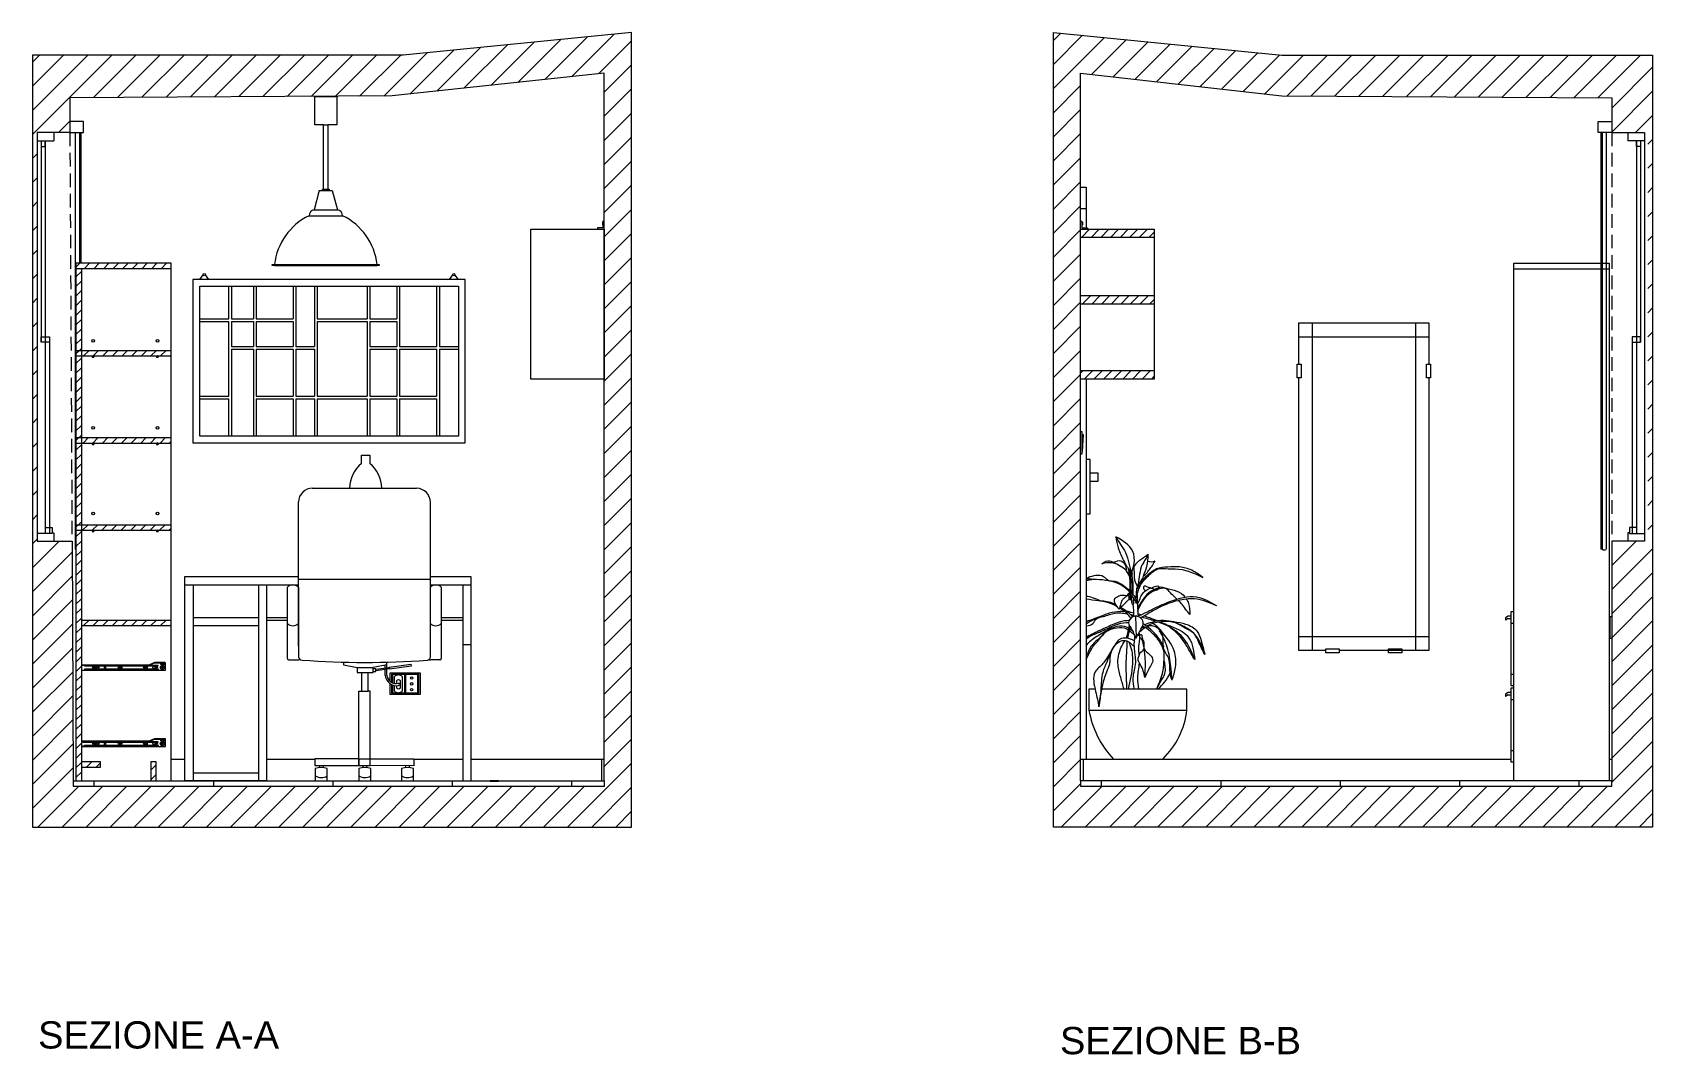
# Model space of a CAD drawing. Header units: inches. Extents: x -780 to 428, y -578 to 334.
# Drawn here: x -205 to 390, y -41 to 334 of the extents above; entities that cross this region are included whole.
import ezdxf

# ---------------------------------------------------------------- set-up
doc = ezdxf.new("R2010")
doc.units = ezdxf.units.IN
doc.header["$MEASUREMENT"] = 0
doc.linetypes.add('HIDDEN', pattern=[0.375, 0.25, -0.125])
for name, color, linetype, lineweight in [('accessori', 5, 'Continuous', 9), ('accessori1', 30, 'Continuous', 5), ('finestre', 4, 'Continuous', 13), ('illuminazione', 2, 'Continuous', 13), ('linee prospetti', 1, 'Continuous', 18), ('mobili', 36, 'Continuous', 15), ('piante', 96, 'Continuous', 9), ('trame', 7, 'Continuous', 5)]:
    doc.layers.add(name, color=color, linetype=linetype, lineweight=lineweight)
doc.styles.get("Standard").update_dxf_attribs({"font": 'Arial.ttf'})
pattern_1 = [(45, (-4014.2685, -5928.5696), (-1.76776695, 1.76776695), [])]

msp = doc.modelspace()

# ---------------------------------------------------------------- hatches: boundary and pattern name
at = {"layer": 'trame'}
h = msp.add_hatch(dxfattribs=at)
h.set_pattern_fill('ANSI31', color=256, scale=50)
h.set_pattern_definition([(45, (-1058.654, -300.7754), (-4.419417, 4.419417), [])])
h.paths.add_polyline_path([(-204.62, 57.64), (-204.62, 42.64), (15.38, 42.64), (15.38, 57.64), (15.38, 319.41), (15.38, 334.41), (-68.5, 326.07), (-189.62, 326.07), (-204.62, 326.07)])
h.paths.add_polyline_path([(5.38, 57.64), (5.38, 59.64), (-189.62, 59.64), (-189.62, 57.64)], flags=16)
h.paths.add_polyline_path([(-189.62, 59.64), (5.35, 59.64), (5.35, 319.41), (-72.51, 311.07), (-190.94, 310.44)], flags=16)
h.paths.add_polyline_path([(-190.87, 297.64), (-202.88, 297.64), (-202.88, 147.64), (-190.08, 147.64)], flags=16)
h = msp.add_hatch(dxfattribs=at)
h.set_pattern_fill('ANSI31', color=256, scale=50)
h.set_pattern_definition([(45, (-721.3845, 438.6365), (-4.419417, 4.419417), [])])
h.paths.add_polyline_path([(170.2, 334.41), (170.2, 319.41), (170.2, 57.64), (170.2, 42.64), (390.2, 42.64), (390.2, 57.64), (390.2, 326.07), (375.2, 326.07), (254.07, 326.07)])
h.paths.add_polyline_path([(254.07, 311.07), (375.2, 310.44), (375.2, 297.64), (388.46, 297.64), (388.46, 147.64), (375.2, 147.64), (375.2, 59.64), (375.2, 57.64), (180.2, 57.64), (180.2, 59.64), (180.2, 319.41)], flags=16)
h = msp.add_hatch(dxfattribs=at)
h.set_pattern_fill('ANSI31', color=256, scale=20.000006)
h.set_pattern_definition([(45, (-396.5413, 53.3005), (-1.767768, 1.767768), [])])
h.paths.add_polyline_path([(207.2, 262.14), (180.2, 262.14), (180.2, 259.14), (207.2, 259.14)])
h.paths.add_polyline_path([(207.2, 237.64), (180.2, 237.64), (180.2, 234.64), (207.2, 234.64)])
h.paths.add_polyline_path([(207.2, 210.14), (180.2, 210.14), (180.2, 207.14), (207.2, 207.14)])
h = msp.add_hatch(dxfattribs=at)
h.set_pattern_fill('ANSI31', color=256, scale=20)
h.set_pattern_definition(pattern_1)
h.paths.add_polyline_path([(-188.62, 249.64), (-188.62, 247.64), (-153.62, 247.64), (-153.62, 249.64)])
h.paths.add_polyline_path([(-186.62, 247.64), (-188.62, 247.64), (-188.62, 59.64), (-186.62, 59.64)], flags=17)
h = msp.add_hatch(dxfattribs=at)
h.set_pattern_fill('ANSI31', color=256, scale=20)
h.set_pattern_definition(pattern_1)
h.paths.add_polyline_path([(-153.62, 217.64), (-188.62, 217.64), (-188.62, 215.64), (-153.62, 215.64)])
h = msp.add_hatch(dxfattribs=at)
h.set_pattern_fill('ANSI31', color=256, scale=20)
h.set_pattern_definition(pattern_1)
h.paths.add_polyline_path([(-153.62, 185.64), (-186.62, 185.64), (-186.62, 183.64), (-153.62, 183.64)])
h = msp.add_hatch(dxfattribs=at)
h.set_pattern_fill('ANSI31', color=256, scale=20)
h.set_pattern_definition(pattern_1)
h.paths.add_polyline_path([(-153.62, 153.64), (-186.62, 153.64), (-186.62, 151.64), (-153.62, 151.64)])
h = msp.add_hatch(dxfattribs=at)
h.set_pattern_fill('ANSI31', color=256, scale=20)
h.set_pattern_definition(pattern_1)
h.paths.add_polyline_path([(-153.62, 118.64), (-186.62, 118.64), (-186.62, 116.64), (-153.62, 116.64)])
h = msp.add_hatch(dxfattribs=at)
h.set_pattern_fill('ANSI31', color=256, scale=20)
h.set_pattern_definition(pattern_1)
h.paths.add_polyline_path([(-179.62, 66.64), (-186.62, 66.64), (-186.62, 64.64), (-179.62, 64.64)])
h.paths.add_polyline_path([(-159.19, 66.64), (-161.19, 66.64), (-161.19, 59.64), (-159.19, 59.64)])

# ---------------------------------------------------------------- linework, layer by layer
msp.add_line((-36.52, 59.64), (-33.52, 59.64))
at = {"layer": 'accessori'}
for p, q in [((-132.52, 229.23), (-132.52, 241.19)), ((-131.52, 241.19), (-131.52, 229.23)), ((-123.45, 241.19), (-123.45, 229.23)), ((-122.45, 241.19), (-122.45, 229.23)), ((-108.92, 241.19), (-108.92, 229.23)), ((-107.92, 241.19), (-107.92, 219.08)), ((-101.04, 241.19), (-101.04, 219.08)), ((-100.04, 241.19), (-100.04, 229.23)), ((-81.73, 241.19), (-81.73, 229.23)), ((-80.73, 241.19), (-80.73, 229.23)), ((-70.87, 241.19), (-70.87, 229.23)), ((-69.87, 241.19), (-69.87, 219.08)), ((-56.21, 241.19), (-56.21, 219.08)), ((-55.21, 241.19), (-55.21, 219.08)), ((-143.2, 229.23), (-132.52, 229.23)), ((-143.2, 228.23), (-132.52, 228.23)), ((-132.52, 200.87), (-132.52, 228.23)), ((-131.52, 229.23), (-123.45, 229.23)), ((-131.52, 228.23), (-131.52, 219.08)), ((-131.52, 228.23), (-123.45, 228.23)), ((-123.45, 228.23), (-123.45, 219.08)), ((-122.45, 229.23), (-108.92, 229.23)), ((-122.45, 228.23), (-122.45, 219.08)), ((-122.45, 228.23), (-108.92, 228.23)), ((-108.92, 228.23), (-108.92, 219.08)), ((-100.04, 229.23), (-81.73, 229.23)), ((-100.04, 228.23), (-100.04, 200.87)), ((-100.04, 228.23), (-81.73, 228.23)), ((-81.73, 228.23), (-81.73, 200.87)), ((-80.73, 229.23), (-70.87, 229.23)), ((-80.73, 228.23), (-80.73, 219.08)), ((-80.73, 228.23), (-70.87, 228.23)), ((-70.87, 228.23), (-70.87, 219.08)), ((265.19, 227.64), (265.19, 107.64)), ((303.19, 227.64), (303.19, 107.64)), ((260.19, 222.64), (308.19, 222.64)), ((-131.52, 219.08), (-123.45, 219.08)), ((-131.52, 218.08), (-131.52, 186.19)), ((-131.52, 218.08), (-123.45, 218.08)), ((-123.45, 218.08), (-123.45, 186.19)), ((-122.45, 219.08), (-108.92, 219.08)), ((-122.45, 218.08), (-122.45, 200.87)), ((-122.45, 218.08), (-108.92, 218.08)), ((-108.92, 218.08), (-108.92, 200.87)), ((-107.92, 219.08), (-101.04, 219.08)), ((-107.92, 218.08), (-107.92, 200.87)), ((-107.92, 218.08), (-101.04, 218.08)), ((-101.04, 218.08), (-101.04, 200.87)), ((-80.73, 219.08), (-70.87, 219.08)), ((-80.73, 218.08), (-80.73, 200.87)), ((-80.73, 218.08), (-70.87, 218.08)), ((-70.87, 218.08), (-70.87, 200.87)), ((-69.87, 219.08), (-56.21, 219.08)), ((-69.87, 218.08), (-69.87, 200.87)), ((-69.87, 218.08), (-56.21, 218.08)), ((-56.21, 218.08), (-56.21, 200.87)), ((-55.21, 219.08), (-48.2, 219.08)), ((-55.21, 218.08), (-55.21, 186.19)), ((-55.21, 218.08), (-48.2, 218.08)), ((-143.2, 200.87), (-132.52, 200.87)), ((-143.2, 199.87), (-132.52, 199.87)), ((-132.52, 186.19), (-132.52, 199.87)), ((-122.45, 200.87), (-108.92, 200.87)), ((-122.45, 199.87), (-122.45, 186.19)), ((-122.45, 199.87), (-108.92, 199.87)), ((-108.92, 199.87), (-108.92, 186.19)), ((-107.92, 200.87), (-101.04, 200.87)), ((-107.92, 199.87), (-107.92, 186.19)), ((-107.92, 199.87), (-101.04, 199.87)), ((-101.04, 199.87), (-101.04, 186.19)), ((-100.04, 200.87), (-81.73, 200.87)), ((-100.04, 199.87), (-100.04, 186.19)), ((-100.04, 199.87), (-81.73, 199.87)), ((-81.73, 199.87), (-81.73, 186.19)), ((-80.73, 200.87), (-70.87, 200.87)), ((-80.73, 199.87), (-80.73, 186.19)), ((-80.73, 199.87), (-70.87, 199.87)), ((-70.87, 199.87), (-70.87, 186.19)), ((-69.87, 200.87), (-56.21, 200.87)), ((-69.87, 199.87), (-69.87, 186.19)), ((-69.87, 199.87), (-56.21, 199.87)), ((-56.21, 199.87), (-56.21, 186.19)), ((260.19, 112.64), (308.19, 112.64)), ((185.52, 93.33), (183.26, 93.33)), ((183.26, 93.33), (183.26, 85.64)), ((219.26, 93.33), (188.02, 93.33)), ((219.26, 85.64), (219.26, 93.33)), ((183.26, 85.64), (219.26, 85.64)), ((4.35, 67.64), (4.35, 59.64)), ((180.2, 67.64), (338.2, 67.64)), ((181.2, 67.64), (181.2, 59.64)), ((192.28, 67.64), (210.34, 67.64)), ((374.2, 67.64), (375.2, 67.64))]:
    msp.add_line(p, q, dxfattribs=at)
for points in [[(-145.7, 243.69), (-145.7, 183.69), (-45.7, 183.69), (-45.7, 243.69), (-75.2, 243.69)], [(-75.2, 243.69), (-145.7, 243.69)], [(-143.2, 241.19), (-119.47, 241.19)], [(-119.47, 241.19), (-48.2, 241.19), (-48.2, 186.19), (-143.2, 186.19), (-143.2, 241.19)], [(-153.62, 67.64), (-148.65, 67.64)], [(-118.65, 67.64), (-100.89, 67.64)], [(-64.63, 67.64), (-46.65, 67.64)], [(-43.65, 67.64), (5.35, 67.64)]]:
    msp.add_lwpolyline(points, dxfattribs=at)
for centre, major_axis, start_param, end_param in [((217.41, 91.48), (24.5, 24.5), 2.525696, 3.115268), ((189.87, 89.01), (20.92, 20.92), 4.690951, 5.383738)]:
    msp.add_ellipse(centre, major_axis=major_axis, ratio=1, start_param=start_param, end_param=end_param, dxfattribs=at)
at = {"layer": 'accessori1'}
for p, q in [((4.65, 263.74), (4.85, 263.74)), ((180.9, 263.74), (180.7, 263.74)), ((-182.63, 215.34), (-182.63, 215.14)), ((-182.03, 215.34), (-182.03, 215.14)), ((-159.03, 215.34), (-159.03, 215.14)), ((-158.43, 215.34), (-158.43, 215.14)), ((-182.63, 183.34), (-182.63, 183.14)), ((-182.03, 183.34), (-182.03, 183.14)), ((-159.03, 183.34), (-159.03, 183.14)), ((-158.43, 183.34), (-158.43, 183.14)), ((-182.63, 151.34), (-182.63, 151.14)), ((-182.63, 151.14), (-182.03, 151.14)), ((-182.03, 151.34), (-182.03, 151.14)), ((-159.03, 151.34), (-159.03, 151.14)), ((-159.03, 151.14), (-158.43, 151.14)), ((-164.14, 102.06), (-164.14, 102.16)), ((-159.69, 102.98), (-155.77, 102.98)), ((-90.4, 102.24), (-85.4, 101.24)), ((-85.4, 101.24), (-79.54, 101.24)), ((-74.54, 102.24), (-79.54, 101.24)), ((-75.12, 101.09), (-75.12, 102.13)), ((-74.45, 101.19), (-74.45, 103.21)), ((-75.12, 98.44), (-75.12, 100.49)), ((-74.45, 98.44), (-74.45, 100.58)), ((-164.14, 74.06), (-164.14, 74.16)), ((-159.69, 74.98), (-155.77, 74.98))]:
    msp.add_line(p, q, dxfattribs=at)
for points in [[(5.35, 262.14), (5.35, 265.14), (4.85, 265.14), (4.85, 262.64), (2.85, 262.64), (2.85, 262.14)], [(4.85, 264.74), (4.65, 264.74), (4.65, 263.74), (4.65, 263.74)], [(180.2, 262.14), (180.2, 265.14), (180.7, 265.14), (180.7, 262.64), (182.7, 262.64), (182.7, 262.14)], [(180.7, 264.74), (180.9, 264.74), (180.9, 263.74), (180.9, 263.74)], [(-143.2, 243.69), (-141.92, 245.44)], [(-139.85, 243.69), (-141.13, 245.44)], [(-51.55, 243.69), (-50.27, 245.44)], [(-48.2, 243.69), (-49.48, 245.44)], [(-182.63, 215.14), (-182.03, 215.14)], [(-159.03, 215.14), (-158.43, 215.14)], [(260.19, 212.64), (261.19, 212.64), (261.19, 207.64), (259.69, 207.64), (259.69, 212.64), (260.19, 212.64)], [(307.69, 212.64), (308.69, 212.64), (308.69, 207.64), (307.19, 207.64), (307.19, 212.64), (307.69, 212.64)], [(180.2, 179.64), (180.77, 179.64), (180.77, 187.71), (180.2, 187.71)], [(180.77, 186.76), (181.15, 186.76), (180.77, 180.59), (180.77, 180.59)], [(-182.63, 183.14), (-182.03, 183.14)], [(-159.03, 183.14), (-158.43, 183.14)], [(182.2, 157.64), (183.7, 157.64), (183.7, 177.64), (182.2, 177.64)], [(183.7, 169.64), (186.7, 169.64), (186.7, 172.64), (183.7, 172.64)], [(374.63, 119.01), (374.25, 119.01), (374.25, 112.84), (374.63, 112.84)], [(375.2, 111.89), (374.63, 111.89), (374.63, 119.96), (375.2, 119.96)], [(270.19, 107.14), (270.19, 108.14), (275.19, 108.14), (275.19, 106.64), (270.19, 106.64), (270.19, 107.14)], [(293.19, 107.14), (293.19, 108.14), (298.19, 108.14), (298.19, 106.64), (293.19, 106.64), (293.19, 107.14)], [(-155.95, 103.06), (-159.75, 103.06), (-161.88, 102.16), (-186.62, 102.16), (-186.62, 100.26)], [(-186.62, 102.06), (-161.88, 102.06), (-159.69, 102.98)], [(-158.41, 101.96), (-185.48, 101.96), (-185.48, 101.86), (-158.41, 101.86), (-158.41, 101.96)], [(-181.65, 101.47), (-181.65, 101.47), (-181.05, 101.47)], [(-178.2, 100.95), (-178.2, 100.95), (-178.2, 101.55)], [(-177.8, 101.55), (-177.8, 101.55), (-177.8, 100.95)], [(-162.9, 100.95), (-162.9, 100.95), (-162.9, 101.55)], [(-162.5, 101.55), (-162.5, 101.55), (-162.5, 100.95)], [(-156.59, 102.28), (-156.59, 102.28), (-156.59, 102.88)], [(-156.19, 102.88), (-156.19, 102.88), (-156.19, 102.28)], [(-155.75, 100.42), (-155.75, 102.91)], [(-90.4, 103.22), (-90.4, 102.24)], [(-85.4, 101.24), (-85.4, 99.45), (-79.54, 99.45), (-79.54, 101.24)], [(-78.54, 100.61), (-73.59, 101.31), (-73.5, 100.72), (-78.54, 100.01)], [(-74.54, 102.24), (-74.54, 103.23)], [(-73.59, 101.31), (-73.6, 101.41), (-65.68, 102.53), (-65.57, 101.74), (-73.49, 100.62), (-73.5, 100.72)], [(-186.62, 100.26), (-155.9, 100.26)], [(-158.36, 100.6), (-185.48, 100.6), (-185.48, 100.5), (-158.36, 100.5), (-158.36, 100.6)], [(-159.05, 100.5), (-185.48, 100.5), (-185.48, 100.4), (-158.36, 100.4), (-158.36, 100.5)], [(-181.05, 101.07), (-181.05, 101.07), (-181.65, 101.07)], [(-79.54, 99.81), (-78.54, 99.81), (-78.54, 100.81), (-79.54, 100.81)], [(-73.3, 98.79), (-73.3, 99.29), (-62.3, 99.29), (-62.3, 91.29), (-73.3, 91.29), (-73.3, 95.31)], [(-73.3, 96.15), (-73.3, 99.29)], [(-72.8, 91.79), (-62.8, 91.79), (-62.8, 98.79), (-72.8, 98.79), (-72.8, 95.8)], [(-72.3, 98.79), (-68.05, 98.79), (-68.05, 91.79), (-72.3, 91.79), (-72.3, 94.8)], [(-72.3, 95.57), (-72.3, 98.79)], [(-71.76, 97.84), (-71.76, 95.42)], [(-71.01, 96.4), (-71.01, 95.37)], [(-69.51, 93.81), (-69.51, 96.4)], [(-68.76, 92.66), (-68.76, 97.84)], [(-67.3, 98.79), (-63.3, 98.79), (-63.3, 91.79), (-67.55, 91.79), (-67.55, 98.79)], [(-72.8, 95.01), (-72.8, 91.79)], [(-71.76, 94.65), (-71.76, 92.66)], [(-71.01, 94.55), (-71.01, 93.81)], [(-155.95, 75.06), (-159.75, 75.06), (-161.88, 74.16), (-186.62, 74.16), (-186.62, 72.26)], [(-186.62, 74.06), (-161.88, 74.06), (-159.69, 74.98)], [(-186.62, 72.26), (-155.9, 72.26)], [(-186.09, 74.06), (-186.09, 73.86), (-185.64, 73.86), (-185.64, 74.06)], [(-186.09, 72.26), (-186.09, 72.46), (-185.64, 72.46), (-185.64, 72.26)], [(-158.41, 73.96), (-185.48, 73.96), (-185.48, 73.86), (-158.41, 73.86), (-158.41, 73.96)], [(-158.36, 72.6), (-185.48, 72.6), (-185.48, 72.5), (-158.36, 72.5), (-158.36, 72.6)], [(-159.05, 72.5), (-185.48, 72.5), (-185.48, 72.4), (-158.36, 72.4), (-158.36, 72.5)], [(-181.65, 73.47), (-181.65, 73.47), (-181.05, 73.47)], [(-181.05, 73.07), (-181.05, 73.07), (-181.65, 73.07)], [(-178.2, 72.95), (-178.2, 72.95), (-178.2, 73.55)], [(-177.8, 73.55), (-177.8, 73.55), (-177.8, 72.95)], [(-162.9, 72.95), (-162.9, 72.95), (-162.9, 73.55)], [(-162.5, 73.55), (-162.5, 73.55), (-162.5, 72.95)], [(-156.59, 74.28), (-156.59, 74.28), (-156.59, 74.88)], [(-156.19, 74.88), (-156.19, 74.88), (-156.19, 74.28)], [(-155.75, 72.42), (-155.75, 74.91)]]:
    msp.add_lwpolyline(points, dxfattribs=at)
for centre, radius in [((-141.53, 245.44), 0.396), ((-49.88, 245.44), 0.396), ((-182.33, 221.21), 0.5), ((-158.73, 221.21), 0.5), ((-182.33, 189.22), 0.5), ((-158.73, 189.22), 0.5), ((-182.33, 157.79), 0.5), ((-158.73, 157.79), 0.5), ((-182.2, 101.27), 0.3), ((-180.43, 101.27), 0.3), ((-172.85, 101.27), 0.3), ((-172.04, 101.27), 0.3), ((-163.53, 101.27), 0.3), ((-159.95, 101.27), 0.442), ((-159.05, 101.27), 0.3), ((-156.91, 101.26), 0.749), ((-156.91, 101.26), 0.685), ((-157.21, 102.6), 0.3), ((-156.91, 101.26), 0.295), ((-65.42, 97.39), 0.453), ((-65.42, 95.25), 0.453), ((-65.42, 93.11), 0.453), ((-182.2, 73.27), 0.3), ((-180.43, 73.27), 0.3), ((-172.85, 73.27), 0.3), ((-172.04, 73.27), 0.3), ((-163.53, 73.27), 0.3), ((-159.95, 73.27), 0.442), ((-159.05, 73.27), 0.3), ((-156.91, 73.26), 0.749), ((-156.91, 73.26), 0.685), ((-157.21, 74.6), 0.3), ((-156.91, 73.26), 0.295)]:
    msp.add_circle(centre, radius, dxfattribs=at)
for centre, radius, start, end in [((-182.33, 215.34), 0.3, 0, 180), ((-158.73, 215.34), 0.3, 0, 180), ((-182.33, 183.34), 0.3, 0, 180), ((-158.73, 183.34), 0.3, 0, 180), ((-182.33, 151.34), 0.3, 0, 180), ((-158.73, 151.34), 0.3, 0, 180), ((-181.47, 101.27), 0.272, 132.55454, 227.44546), ((-181.24, 101.27), 0.272, 312.55454, 47.44546), ((-178, 101.36), 0.272, 42.55454, 137.44546), ((-162.7, 101.36), 0.272, 42.55454, 137.44546), ((-156.39, 102.7), 0.272, 42.55454, 137.44546), ((-156.39, 102.46), 0.272, 222.55454, 317.44546), ((-155.92, 102.88), 0.181, 8.25939, 96.51341), ((-178, 101.13), 0.272, 222.55454, 317.44546), ((-162.7, 101.13), 0.272, 222.55454, 317.44546), ((-155.92, 100.44), 0.181, 263.48659, 351.74061), ((-70.87, 98.82), 4.27, 185.10467, 278.22436), ((-71.19, 98.64), 3.27, 183.43055, 286.46865), ((-70.26, 96.54), 1.99, 40.97928, 139.02072), ((-70.26, 95.75), 0.993, 40.97928, 139.02072), ((-70.26, 95.05), 0.453, 270, 90), ((-70.26, 93.96), 1.99, 220.97928, 319.02072), ((-70.26, 94.46), 0.993, 220.97928, 319.02072), ((-181.47, 73.27), 0.272, 132.55454, 227.44546), ((-181.24, 73.27), 0.272, 312.55454, 47.44546), ((-178, 73.36), 0.272, 42.55454, 137.44546), ((-178, 73.13), 0.272, 222.55454, 317.44546), ((-162.7, 73.36), 0.272, 42.55454, 137.44546), ((-162.7, 73.13), 0.272, 222.55454, 317.44546), ((-156.39, 74.7), 0.272, 42.55454, 137.44546), ((-156.39, 74.46), 0.272, 222.55454, 317.44546), ((-155.92, 74.88), 0.181, 8.25939, 96.51341), ((-155.92, 72.44), 0.181, 263.48659, 351.74061)]:
    msp.add_arc(centre, radius, start, end, dxfattribs=at)
at = {"layer": 'finestre'}
for p, q in [((-196.76, 297.64), (-196.76, 294.58)), ((-188.87, 297.64), (-188.87, 144.64)), ((-187.37, 297.64), (-187.37, 249.64)), ((-186.87, 297.64), (-186.87, 249.64)), ((371.2, 297.64), (371.2, 144.64)), ((371.7, 297.64), (371.7, 144.64)), ((373.2, 297.64), (373.2, 144.64)), ((381.1, 297.64), (381.1, 294.58)), ((-201.44, 294.58), (-201.44, 220.7)), ((-199.92, 294.58), (-199.92, 150.5)), ((384.25, 294.58), (384.25, 150.5)), ((385.77, 294.58), (385.77, 220.7)), ((-198.4, 222.7), (-198.4, 150.5)), ((382.73, 222.7), (382.73, 150.5)), ((-196.76, 150.7), (-196.76, 147.64)), ((381.1, 150.7), (381.1, 147.64)), ((-188.87, 144.64), (-188.62, 144.64))]:
    msp.add_line(p, q, dxfattribs=at)
at = {"layer": 'finestre', "ltscale": 0.001}
for p, q in [((-202.88, 294.58), (-196.76, 294.58)), ((387.21, 294.58), (381.1, 294.58)), ((-197.4, 150.7), (-196.76, 150.7)), ((381.73, 150.7), (381.1, 150.7))]:
    msp.add_line(p, q, dxfattribs=at)
at = {"layer": 'finestre'}
for points in [[(-190.87, 297.64), (-185.87, 297.64), (-185.87, 301.64), (-190.89, 301.64)], [(375.2, 297.64), (370.2, 297.64), (370.2, 301.64), (375.22, 301.64)], [(-201.44, 292.58), (-199.92, 292.58), (-199.92, 294.58)], [(385.77, 292.58), (384.25, 292.58), (384.25, 294.58)], [(-198.4, 220.7), (-201.44, 220.7), (-201.44, 222.7), (-198.4, 222.7), (-198.4, 220.7)], [(382.73, 220.7), (385.77, 220.7), (385.77, 222.7), (382.73, 222.7), (382.73, 220.7)], [(-197.4, 150.7), (-197.4, 150.5), (-202.88, 150.5)], [(-199.92, 152.7), (-198.4, 152.7), (-197.4, 152.7), (-197.4, 150.7)], [(384.25, 152.7), (382.73, 152.7), (381.73, 152.7), (381.73, 150.7)], [(381.73, 150.7), (381.73, 150.5), (387.21, 150.5)]]:
    msp.add_lwpolyline(points, dxfattribs=at)
for centre, radius, start, end in [((371.45, 144.43), 0.325, 39.63732, 140.36268), ((372.45, 145.87), 1.45, 238.75446, 301.24554)]:
    msp.add_arc(centre, radius, start, end, dxfattribs=at)
at = {"layer": 'illuminazione'}
for p, q in [((-99.31, 276.42), (-94.51, 276.42)), ((-101.17, 269.26), (-92.64, 269.26)), ((-103.04, 267.08), (-90.77, 267.08)), ((-115.76, 248.79), (-78.06, 248.79))]:
    msp.add_line(p, q, dxfattribs=at)
for points in [[(-97.71, 300.42), (-100.91, 300.42), (-100.91, 310.92), (-92.91, 310.92), (-92.91, 300.42), (-96.11, 300.42)], [(-97.71, 276.82), (-97.71, 300.42), (-96.11, 300.42)], [(-96.11, 300.42), (-96.11, 276.82)], [(-99.31, 276.42), (-101.17, 269.26)], [(-98.11, 276.42), (-98.11, 276.82), (-96.11, 276.82), (-95.71, 276.82), (-95.71, 276.42)], [(-94.51, 276.42), (-92.64, 269.26)], [(-115.76, 248.79), (-116.56, 248.79), (-116.56, 249.19), (-78.06, 249.19), (-77.26, 249.19), (-77.26, 248.79), (-78.06, 248.79)], [(-83.76, 176.16), (-83.76, 179.16), (-80.76, 179.16), (-80.76, 176.16)]]:
    msp.add_lwpolyline(points, dxfattribs=at)
for centre, radius, start, end in [((-100.74, 267), 2.31, 100.86588, 178.04536), ((-93.08, 267), 2.31, 1.95464, 79.13412), ((-93.33, 246.76), 22.52, 115.54893, 173.7997), ((-100.48, 246.76), 22.52, 6.2003, 64.45107), ((-75.94, 166.67), 12.29, 129.50668, 178.15217), ((-88.58, 166.67), 12.29, 1.84783, 50.49332)]:
    msp.add_arc(centre, radius, start, end, dxfattribs=at)
at = {"layer": 'linee prospetti', "linetype": 'HIDDEN', "ltscale": 20}
for p, q in [((-190.87, 297.64), (-190.08, 147.64)), ((375.2, 297.64), (375.2, 147.64))]:
    msp.add_line(p, q, dxfattribs=at)
at = {"layer": 'linee prospetti'}
for points in [[(15.38, 57.64), (15.38, 57.64), (15.38, 319.41), (15.38, 334.41), (-68.5, 326.07), (-189.62, 326.07), (-204.62, 326.07), (-204.62, 57.64), (-204.62, 42.64), (15.38, 42.64), (15.38, 57.64)], [(170.2, 57.64), (170.2, 57.64), (170.2, 319.41), (170.2, 334.41), (254.07, 326.07), (375.2, 326.07), (390.2, 326.07), (390.2, 57.64), (390.2, 42.64), (170.2, 42.64), (170.2, 57.64)], [(-190.08, 147.64), (-189.62, 59.64), (5.35, 59.64), (5.35, 319.41), (-72.51, 311.07), (-190.94, 310.44)], [(375.2, 147.64), (375.2, 59.64), (180.2, 59.64), (180.2, 319.41), (254.07, 311.07), (375.2, 310.44)], [(-190.94, 310.44), (-190.87, 297.64)], [(375.2, 310.44), (375.2, 297.64)], [(-190.87, 297.64), (-202.88, 297.64), (-202.88, 147.64), (-190.08, 147.64)], [(375.2, 297.64), (387.21, 297.64), (387.21, 147.64), (375.2, 147.64)], [(-189.62, 59.64), (-189.62, 57.64), (5.38, 57.64), (5.38, 59.64)], [(180.2, 59.64), (180.2, 57.64), (375.2, 57.64), (375.2, 59.64)]]:
    msp.add_lwpolyline(points, dxfattribs=at)
at = {"layer": 'mobili'}
for p, q in [((182.2, 269.64), (182.2, 262.64)), ((207.2, 259.14), (180.2, 259.14)), ((-153.62, 247.64), (-188.62, 247.64)), ((-186.62, 247.64), (-186.62, 59.64)), ((339.2, 247.64), (374.2, 247.64)), ((207.2, 237.64), (180.2, 237.64)), ((207.2, 234.64), (180.2, 234.64)), ((-188.62, 217.64), (-153.62, 217.64)), ((-188.62, 215.64), (-153.62, 215.64)), ((207.2, 210.14), (180.2, 210.14)), ((182.2, 207.14), (182.2, 67.64)), ((-188.62, 185.64), (-153.62, 185.64)), ((-188.62, 183.64), (-153.62, 183.64)), ((-88.22, 167.07), (-76.29, 167.07)), ((-188.62, 153.64), (-153.62, 153.64)), ((-188.62, 151.64), (-153.62, 151.64)), ((-158.43, 151.34), (-158.43, 151.14)), ((-148.65, 59.64), (-148.65, 134.64)), ((-148.65, 134.64), (-106.98, 134.64)), ((-145.65, 131.64), (-145.65, 59.64)), ((-121.65, 131.64), (-121.65, 59.64)), ((-118.65, 131.64), (-118.65, 59.64)), ((-106.98, 133.73), (-58.52, 133.73)), ((-58.52, 134.64), (-43.65, 134.64)), ((-46.65, 131.64), (-46.65, 59.64)), ((-43.65, 134.64), (-43.65, 59.64)), ((-145.65, 119.64), (-121.65, 119.64)), ((-118.65, 119.64), (-110.97, 119.64)), ((-58.52, 119.64), (-58.52, 119.64)), ((-54.52, 119.64), (-46.65, 119.64)), ((337.2, 120.11), (336.2, 119.46)), ((337.2, 119.25), (336.2, 118.61)), ((-186.62, 118.64), (-153.62, 118.64)), ((-186.62, 116.64), (-153.62, 116.64)), ((-145.65, 116.64), (-121.65, 116.64)), ((-118.65, 118.64), (-110.97, 118.64)), ((-58.52, 118.64), (-58.52, 118.64)), ((-54.52, 118.64), (-46.65, 118.64)), ((339.2, 117.44), (338.2, 117.44)), ((-46.65, 109.64), (-43.65, 109.64)), ((260.19, 107.64), (270.19, 107.64)), ((275.19, 107.64), (308.19, 107.64)), ((-110.42, 104.03), (-106.98, 104.03)), ((-55.07, 104.03), (-58.52, 104.03)), ((339.2, 98.64), (338.2, 98.64)), ((-83.86, 92.57), (-81.3, 92.57)), ((337.2, 92.11), (336.2, 91.46)), ((337.2, 91.25), (336.2, 90.61)), ((339.2, 89.44), (338.2, 89.44)), ((-84.76, 67.77), (-100.89, 67.77)), ((-100.89, 67.77), (-100.89, 65.28)), ((-84.76, 65.28), (-84.76, 67.77)), ((-84.76, 67.77), (-84.76, 65.26)), ((-80.76, 67.77), (-64.63, 67.77)), ((-80.59, 65.26), (-80.59, 67.77)), ((-64.63, 67.77), (-64.63, 65.18)), ((339.2, 70.64), (338.2, 70.64)), ((-118.52, 59.64), (-148.52, 59.64)), ((-145.65, 62.64), (-121.65, 62.64)), ((-100.89, 65.28), (-84.76, 65.28)), ((-99.27, 65.29), (-99.27, 64.46)), ((-97.87, 65.28), (-97.87, 64.45)), ((-84.76, 65.26), (-80.59, 65.26)), ((-83.31, 65.29), (-83.31, 64.46)), ((-81.91, 65.28), (-81.91, 64.45)), ((-64.63, 65.18), (-80.59, 65.26)), ((-67.65, 65.29), (-67.65, 64.46)), ((-66.25, 65.28), (-66.25, 64.45))]:
    msp.add_line(p, q, dxfattribs=at)
for points in [[(180.2, 277.63), (182.2, 277.63), (182.2, 269.64), (180.2, 269.64)], [(5.35, 262.14), (5.35, 207.14), (-21.65, 207.14), (-21.65, 262.14), (5.35, 262.14)], [(180.2, 262.14), (207.2, 262.14), (207.2, 207.14), (180.2, 207.14)], [(-153.62, 249.64), (-188.62, 249.64), (-188.62, 59.64), (-153.62, 59.64), (-153.62, 249.64)], [(339.2, 249.64), (374.2, 249.64), (374.2, 59.64), (339.2, 59.64), (339.2, 249.64)], [(308.19, 212.64), (308.19, 227.64), (260.19, 227.64), (260.19, 212.64)], [(260.19, 207.64), (260.19, 122.64)], [(308.19, 122.64), (308.19, 207.64)], [(-101.92, 167.07), (-63.58, 167.07)], [(-106.98, 109.03), (-106.98, 162.07)], [(-58.52, 109.03), (-58.52, 161.95)], [(-148.65, 131.64), (-106.98, 131.64)], [(-58.52, 131.64), (-43.65, 131.64)], [(-110.97, 104.52), (-110.98, 130.71)], [(-106.98, 130.71), (-106.98, 105.49)], [(-58.52, 105.37), (-58.52, 130.71)], [(-54.52, 130.71), (-54.52, 104.52)], [(260.19, 122.64), (260.19, 107.64)], [(308.19, 107.64), (308.19, 122.64)], [(336.2, 119.46), (336.2, 118.61)], [(338.2, 120.11), (337.2, 120.11)], [(337.2, 119.25), (338.2, 119.25)], [(339.2, 118.64), (339.2, 121.64), (338.2, 121.64), (338.2, 94.64), (339.2, 94.64), (339.2, 97.64)], [(-83.86, 99.45), (-83.86, 92.57)], [(-81.3, 92.57), (-81.3, 99.45)], [(-84.76, 67.77), (-84.76, 92.57), (-83.86, 92.57)], [(-84.76, 67.77), (-80.59, 67.77), (-80.59, 92.57), (-81.3, 92.57)], [(336.2, 91.46), (336.2, 90.61)], [(338.2, 92.11), (337.2, 92.11)], [(337.2, 91.25), (338.2, 91.25)], [(339.2, 90.64), (339.2, 93.64), (338.2, 93.64), (338.2, 66.64), (339.2, 66.64), (339.2, 69.64)], [(-186.62, 64.64), (-179.62, 64.64), (-179.62, 66.64), (-186.62, 66.64)], [(-159.19, 59.64), (-159.19, 66.64), (-161.19, 66.64), (-161.19, 59.64)], [(-100.77, 64.15), (-100.77, 59.94)], [(-100.47, 59.64), (-97.87, 59.64), (-96.67, 59.64)], [(-96.37, 59.94), (-96.37, 64.13)], [(-84.81, 64.15), (-84.81, 59.94)], [(-84.51, 59.64), (-81.91, 59.64), (-80.71, 59.64)], [(-80.41, 59.94), (-80.41, 64.13)], [(-69.15, 64.15), (-69.15, 59.94)], [(-68.85, 59.64), (-66.25, 59.64), (-65.05, 59.64)], [(-64.75, 59.94), (-64.75, 64.13)]]:
    msp.add_lwpolyline(points, dxfattribs=at)
for centre, radius, start, end in [((-101.8, 161.9), 5.18, 88.71941, 178.06903), ((-63.7, 161.9), 5.18, 359.36979, 88.71941), ((-108.98, 128.79), 2.77, 43.85623, 136.14377), ((-56.52, 128.79), 2.77, 43.85623, 136.14377), ((-108.98, 119.35), 2.77, 223.85623, 316.14377), ((-56.52, 119.35), 2.77, 223.85623, 316.14377), ((-110.47, 104.54), 0.505, 178.49512, 275.37299), ((-105.5, 105.44), 1.47, 178.08006, 265.53341), ((-106.93, 104.54), 0.505, 264.62701, 335.02273), ((-82.57, 419.34), 316.22, 265.82096, 274.14005), ((-59.78, 105.22), 1.27, 271.75169, 6.74754), ((-58.57, 104.54), 0.505, 216.07953, 275.37299), ((-55.03, 104.54), 0.505, 264.62701, 1.50488), ((-98.61, 57.38), 7.11, 71.64278, 107.67126), ((-98.55, 65.12), 4.29, 238.81854, 300.49551), ((-100.44, 59.97), 0.329, 184.88048, 274.88048), ((-96.7, 59.97), 0.329, 265.11952, 355.11952), ((-82.65, 57.38), 7.11, 71.64278, 107.67126), ((-82.58, 65.12), 4.29, 238.81854, 300.49551), ((-84.48, 59.97), 0.329, 184.88048, 274.88048), ((-80.74, 59.97), 0.329, 265.11952, 355.11952), ((-66.99, 57.38), 7.11, 71.64278, 107.67126), ((-66.93, 65.12), 4.29, 238.81854, 300.49551), ((-68.82, 59.97), 0.329, 184.88048, 274.88048), ((-65.08, 59.97), 0.329, 265.11952, 355.11952)]:
    msp.add_arc(centre, radius, start, end, dxfattribs=at)
at = {"layer": 'piante'}
for p, q in [((198.3, 126.25), (198.94, 126.02)), ((199.25, 124.43), (199.77, 124.6)), ((200.4, 120.31), (200.6, 111.96))]:
    msp.add_line(p, q, dxfattribs=at)
for centre, major_axis, start_param, end_param in [((165.7, 131.48), (-23.11, 23.11), 3.8338, 4.109865), ((205.97, 144.95), (-3.44, 3.44), 2.108436, 2.704877), ((1255.2, 165.49), (747.56, 747.56), 2.38351, 2.391359), ((209.13, 127.46), (7.7, 7.7), 2.313892, 2.467435), ((330.47, 129.27), (91.57, 91.57), 2.365565, 2.426782), ((154.08, 119.65), (32.3, 32.3), 5.503444, 5.604512), ((166.65, 121.75), (-22.56, 22.56), 3.616988, 3.774813), ((295.25, 93.35), (70.41, 70.41), 2.122323, 2.167879)]:
    msp.add_ellipse(centre, major_axis=major_axis, ratio=1, start_param=start_param, end_param=end_param, dxfattribs=at)
for points, knots in [([(199.51, 127.86), (199.49, 128.69), (199.45, 130.22), (199.55, 132.8), (198.69, 135.85), (200.2, 139.51), (199.65, 145.47), (195.7, 147.75), (193.14, 149.23)], [0, 0, 0, 0, 52.203448, 95.407615, 161.27111, 242.581626, 335.542908, 506.510273, 506.510273, 506.510273, 506.510273]), ([(193.14, 149.23), (193.72, 148.26), (194.86, 146.33), (197.04, 143.36), (197.8, 139.49), (198.65, 136.88), (199.08, 135.58)], [0, 0, 0, 0, 70.438697, 140.877394, 226.765984, 312.654575, 312.654575, 312.654575, 312.654575]), ([(193.14, 149.23), (193.37, 147.86), (193.68, 146.02), (194.94, 142.76), (196.34, 139.55), (198.1, 136.92), (199, 135.68), (199.08, 135.58)], [0, 0, 0, 0, 86.620552, 116.045031, 217.792366, 304.999017, 313.159899, 313.159899, 313.159899, 313.159899]), ([(204.95, 142.78), (204.38, 142.35), (203.23, 141.5), (201.44, 140.2), (199.41, 138.62), (199.96, 136.27), (199.71, 133.81), (200.45, 132.12), (200.92, 131.06)], [0, 0, 0, 0, 44.401014, 88.802027, 142.765348, 184.77499, 226.784631, 297.370749, 297.370749, 297.370749, 297.370749]), ([(200.47, 126.49), (200.57, 127.09), (200.81, 128.54), (200.73, 130.82), (202.09, 132.62), (203.02, 133.82), (203.57, 135.81), (204.96, 138.45), (204.96, 141.26), (204.95, 142.78)], [0, 0, 0, 0, 38.439823, 92.246142, 135.877324, 175.500045, 185.557877, 264.705587, 358.032111, 358.032111, 358.032111, 358.032111]), ([(204.95, 142.78), (204.55, 142.01), (203.76, 140.47), (202.1, 137.95), (201.83, 134.58), (201.35, 132.21), (201.12, 131.06)], [0, 0, 0, 0, 54.230342, 108.460684, 185.828701, 259.914124, 259.914124, 259.914124, 259.914124]), ([(187.99, 139.32), (188.7, 139.81), (190.12, 140.79), (193.51, 139.46), (195.56, 138.06), (196.94, 137.1)], [0, 0, 0, 0, 50.716861, 101.504655, 208.933143, 208.933143, 208.933143, 208.933143]), ([(196.57, 137.28), (194.94, 138.39), (192.28, 140.21), (189.19, 139.57), (187.99, 139.32)], [0, 0, 0, 0, 116.469567, 190.680617, 190.680617, 190.680617, 190.680617]), ([(192.42, 139.98), (193.31, 140.31), (194.99, 140.93), (196.78, 138.99), (196.9, 137.66), (196.94, 137.1)], [0, 0, 0, 0, 54.056637, 102.422741, 137.253761, 137.253761, 137.253761, 137.253761]), ([(198.23, 134.61), (198.2, 134.69), (197.82, 135.66), (197.17, 136.5), (196.57, 137.28)], [17.283834, 17.283834, 17.283834, 17.283834, 19.044228, 39.154424, 39.154424, 39.154424, 39.154424]), ([(200.8, 127.54), (201.14, 128.81), (201.91, 131.66), (204.93, 134.81), (208.28, 137.96), (211.97, 137.38), (217.59, 137.79), (221.76, 135.88), (225.11, 134.34)], [0, 0, 0, 0, 80.643661, 181.286395, 271.336381, 346.951261, 401.046303, 623.955499, 623.955499, 623.955499, 623.955499]), ([(225.11, 134.34), (223.79, 135.29), (221.2, 137.15), (216.65, 138.4), (212.29, 138.17), (208.04, 137.8), (204.49, 135.15), (202.19, 132.51), (201.24, 130.6), (200.99, 130.09)], [0, 0, 0, 0, 101.378696, 197.891079, 287.293092, 374.394412, 457.932428, 555.49656, 591.056369, 591.056369, 591.056369, 591.056369]), ([(203.28, 134.74), (203.64, 135.04), (204.49, 135.75), (205.4, 137.25), (206.46, 138.47), (207.04, 139.63), (207.44, 140.14), (207.63, 140.39)], [0, 0, 0, 0, 29.301877, 68.783518, 108.26516, 129.773298, 149.094788, 149.094788, 149.094788, 149.094788]), ([(199.05, 128.52), (198.78, 128.8), (197.87, 129.78), (195.89, 131.27), (193.36, 133.12), (190.24, 132.7), (188.66, 135.09), (185.71, 135.13), (183.61, 134.52), (182.45, 134.01), (182.2, 133.9)], [0, 0, 0, 0, 24.186773, 83.035732, 156.307009, 212.235893, 256.946965, 315.750026, 378.47801, 395.460472, 395.460472, 395.460472, 395.460472]), ([(198.24, 128.9), (197.61, 129.54), (196.11, 131.07), (193.04, 132.6), (189.1, 133.38), (185.54, 133.59), (183.06, 133.7), (182.2, 133.63)], [0, 0, 0, 0, 56.466982, 132.952274, 209.810846, 305.230183, 358.964388, 358.964388, 358.964388, 358.964388]), ([(199.08, 132.27), (198.88, 132.78), (198.66, 133.33), (198.47, 133.9), (198.46, 133.94)], [0, 0, 0, 0, 11.516944, 12.361781, 12.361781, 12.361781, 12.361781]), ([(198.88, 135.85), (198.96, 134.65), (199.14, 132.14), (199.08, 129.62), (199.05, 128.29)], [3.12103, 3.12103, 3.12103, 3.12103, 28.045677, 55.646402, 55.646402, 55.646402, 55.646402]), ([(201.12, 124.49), (201.42, 125.17), (202.01, 126.5), (202.8, 128.42), (204.43, 129.93), (206.22, 130.42), (209.02, 131.64), (208.87, 130.76), (208.78, 130.5)], [0, 0, 0, 0, 15.494515, 30.343084, 43.219419, 58.59635, 75.994338, 81.382464, 81.382464, 81.382464, 81.382464]), ([(207.36, 129.93), (207.15, 130.02), (206.25, 130.36), (205.04, 130.52), (203.59, 131.38), (203, 130.36), (203.58, 129.87), (204.03, 129.5)], [7.182475, 7.182475, 7.182475, 7.182475, 11.923087, 27.767644, 35.436412, 38.48928, 48.47527, 48.47527, 48.47527, 48.47527]), ([(193.78, 123.42), (193.04, 123.87), (191.07, 125.06), (187.71, 125.42), (184.82, 126.95), (183.02, 127.27), (182.2, 127.34)], [0, 0, 0, 0, 53.682399, 142.406353, 205.301981, 256.018691, 256.018691, 256.018691, 256.018691]), ([(182.2, 126.49), (183.71, 126.27), (186.89, 125.69), (190.75, 125.66), (192.68, 124.58), (193.14, 124.32)], [244.774267, 244.774267, 244.774267, 244.774267, 340.401085, 444.959585, 477.965039, 477.965039, 477.965039, 477.965039]), ([(197.12, 127.54), (196.08, 127.72), (194.7, 127.95), (193.49, 126.9), (192.23, 126.42), (192.88, 124.26), (193.78, 123.27), (194.32, 122.67)], [0, 0, 0, 0, 60.026994, 79.747288, 99.467582, 134.453294, 187.741941, 187.741941, 187.741941, 187.741941]), ([(194.32, 122.67), (194.68, 123.02), (195.38, 123.72), (196.41, 124.64), (197.18, 125.63), (198.18, 126.22), (198.09, 127.63), (197.4, 127.57), (197.12, 127.54)], [0, 0, 0, 0, 30.974183, 61.948366, 85.722301, 109.496236, 131.303574, 147.007077, 147.007077, 147.007077, 147.007077]), ([(197.12, 127.54), (196.83, 127.26), (196.27, 126.69), (195.11, 125.85), (194.9, 124.24), (194.52, 123.2), (194.32, 122.67)], [0, 0, 0, 0, 25.251733, 50.503465, 85.511036, 120.518606, 120.518606, 120.518606, 120.518606]), ([(200.89, 124.69), (200.89, 125.05), (200.9, 125.68), (200.44, 126.48), (200.14, 127.43), (199.32, 128.15), (197.97, 128.78), (197.44, 127.98), (197.15, 127.54)], [0, 0, 0, 0, 21.67487, 39.007498, 56.340127, 83.07213, 106.981961, 135.410819, 135.410819, 135.410819, 135.410819]), ([(200.89, 124.69), (200.73, 124.97), (200.4, 125.52), (199.8, 126.53), (199.28, 127.56), (198.09, 128.3), (197.69, 127.9), (197.58, 127.79)], [0, 0, 0, 0, 20.169284, 40.338567, 72.632839, 97.144877, 106.328014, 106.328014, 106.328014, 106.328014]), ([(198.93, 126.48), (198.85, 126.61), (198.63, 126.99), (198.66, 127.45), (198.67, 127.74)], [0, 0, 0, 0, 9.391486, 27.431441, 27.431441, 27.431441, 27.431441]), ([(199.25, 124.43), (199.11, 125), (198.84, 126.05), (198.96, 127.13), (199.02, 127.63)], [0, 0, 0, 0, 36.009999, 67.261879, 67.261879, 67.261879, 67.261879]), ([(199.77, 124.6), (199.7, 125.07), (199.58, 125.82), (199.57, 126.57), (199.57, 126.85)], [0, 0, 0, 0, 29.619588, 47.02993, 47.02993, 47.02993, 47.02993]), ([(215.52, 126.36), (215.02, 126.81), (213.34, 128.31), (211.08, 131.46), (207.2, 129.96), (204.54, 128.36), (202.69, 125.72), (201.65, 123.96), (201.12, 123.05)], [52.253983, 52.253983, 52.253983, 52.253983, 66.21373, 98.510479, 120.144711, 143.109902, 163.913748, 185.900107, 185.900107, 185.900107, 185.900107]), ([(201.12, 121.95), (201.61, 122.93), (202.59, 124.89), (204.41, 127.95), (207.42, 129.71), (210.28, 130.69), (212.61, 130.09), (215.11, 129.52), (217.29, 128.51), (218.37, 127.34), (218.56, 127.1)], [0, 0, 0, 0, 22.720035, 46.019821, 72.313546, 93.947778, 106.442977, 121.43264, 148.009322, 154.329831, 154.329831, 154.329831, 154.329831]), ([(201.15, 120.08), (202.35, 120.61), (204.11, 121.39), (207.06, 122.94), (209.93, 124.26), (215.19, 126.4), (220.95, 128.05), (226.58, 126.05), (228.87, 124.68), (230.06, 123.97)], [0, 0, 0, 0, 81.884064, 120.255929, 208.30069, 278.828132, 477.685367, 557.757834, 644.76611, 644.76611, 644.76611, 644.76611]), ([(202.13, 119.48), (203.04, 120), (205.14, 121.19), (208.53, 123.1), (212.23, 124.82), (216.72, 126.19), (222.89, 127.18), (227.42, 125.15), (230.06, 123.97)], [0, 0, 0, 0, 65.56493, 151.088084, 243.201276, 319.20792, 445.364965, 621.830259, 621.830259, 621.830259, 621.830259]), ([(220.33, 120.66), (219.8, 121.34), (218.73, 122.7), (217.41, 124.6), (216.42, 125.55), (216.02, 125.91)], [0, 0, 0, 0, 18.041341, 36.082683, 47.485096, 47.485096, 47.485096, 47.485096]), ([(219.01, 126.48), (219.35, 125.95), (220.22, 124.08), (220.28, 122.06), (220.33, 120.66)], [159.588619, 159.588619, 159.588619, 159.588619, 172.537673, 201.363356, 201.363356, 201.363356, 201.363356]), ([(196.38, 121.87), (195.85, 121.88), (193.94, 121.78), (190.64, 121.31), (186.86, 119.67), (183.97, 118.66), (182.47, 118.14), (182.2, 118.06)], [23.926304, 23.926304, 23.926304, 23.926304, 34.945629, 63.32097, 92.93313, 120.580191, 126.553336, 126.553336, 126.553336, 126.553336]), ([(182.2, 116.4), (182.31, 116.43), (183.17, 116.7), (184.87, 117.07), (185.84, 119.6), (188.52, 119.8), (191.29, 120.98), (194.36, 121.46), (196.52, 121.16), (197.27, 121.01)], [77.615685, 77.615685, 77.615685, 77.615685, 79.832717, 95.917803, 111.566445, 128.896766, 146.227086, 175.529645, 191.547784, 191.547784, 191.547784, 191.547784]), ([(186.75, 119.68), (185.49, 119.08), (183.91, 118.32), (182.5, 117.35), (182.2, 117.17)], [0, 0, 0, 0, 86.559228, 108.5487, 108.5487, 108.5487, 108.5487]), ([(198.65, 119.38), (197.67, 120.61), (196.51, 122.04), (194.88, 122.84), (194.64, 122.96)], [0.870519, 0.870519, 0.870519, 0.870519, 32.810974, 38.446575, 38.446575, 38.446575, 38.446575]), ([(195.01, 123.34), (195.18, 123.25), (196.47, 122.58), (197.94, 121.41), (199.04, 120.16), (199.3, 119.85)], [0, 0, 0, 0, 3.847077, 30.211447, 38.507143, 38.507143, 38.507143, 38.507143]), ([(199.74, 121.18), (199.05, 121.4), (198.27, 121.66), (197.47, 121.78), (197.38, 121.79)], [0, 0, 0, 0, 15.041609, 16.959326, 16.959326, 16.959326, 16.959326]), ([(200.6, 120.2), (200.24, 120.15), (198.95, 119.99), (197.2, 117.83), (198.81, 115.72), (199.64, 113.82), (200.28, 112.58), (200.6, 111.96)], [0, 0, 0, 0, 22.712992, 81.873114, 127.807414, 171.14262, 214.477825, 214.477825, 214.477825, 214.477825]), ([(200.6, 111.96), (200.78, 112.3), (201.27, 113.23), (202.02, 115.01), (203.56, 116.93), (202.71, 119.55), (201.3, 119.98), (200.6, 120.2)], [0, 0, 0, 0, 23.614402, 65.742778, 122.10766, 167.075649, 210.545639, 210.545639, 210.545639, 210.545639]), ([(203.6, 120.23), (204.24, 120.02), (205.86, 119.45), (207.43, 118.82), (208.39, 118.42)], [17.020618, 17.020618, 17.020618, 17.020618, 31.054146, 52.91629, 52.91629, 52.91629, 52.91629]), ([(198.28, 118.48), (197.62, 118.45), (195.6, 118.36), (191.99, 117.04), (187.49, 114.93), (184.09, 113.31), (182.33, 112.38), (182.2, 112.31)], [0, 0, 0, 0, 41.232269, 125.885444, 237.066917, 352.719154, 361.419986, 361.419986, 361.419986, 361.419986]), ([(182.2, 111.76), (183.88, 112.97), (187.65, 114.4), (192.38, 116.76), (195.88, 117.88), (197.58, 117.72), (197.84, 117.69)], [508.229576, 508.229576, 508.229576, 508.229576, 638.87143, 753.037099, 843.432232, 859.676616, 859.676616, 859.676616, 859.676616]), ([(199.19, 114.7), (198.26, 115.36), (196.34, 116.75), (192.84, 116.34), (189.53, 114.74), (186.01, 112.58), (183.2, 110.62), (182.22, 109.29), (182.2, 109.27)], [0, 0, 0, 0, 69.291558, 143.810012, 204.001706, 299.800871, 404.97216, 406.94155, 406.94155, 406.94155, 406.94155]), ([(182.2, 104.21), (182.57, 104.83), (183.51, 106.55), (184.56, 109.08), (187.17, 111.46), (188.94, 114.55), (192.68, 115.76), (195.98, 116.34), (198.27, 114.65), (199.4, 113.71), (199.91, 113.29)], [80.257435, 80.257435, 80.257435, 80.257435, 125.125537, 201.934911, 248.007137, 344.697002, 411.437395, 488.321724, 539.462705, 581.256485, 581.256485, 581.256485, 581.256485]), ([(190.06, 114.96), (189.08, 113.93), (187.12, 111.89), (183.72, 109.2), (182.74, 106.51), (182.2, 105.23)], [0, 0, 0, 0, 88.883576, 177.767151, 263.757347, 263.757347, 263.757347, 263.757347]), ([(201.12, 112.97), (201.72, 113.24), (202.77, 113.71), (202.73, 111.83), (203.72, 110.44), (202.94, 107.59), (205.75, 106.33), (207.16, 103.77), (205.28, 101.02), (204.42, 98.98), (203.83, 97.59)], [0, 0, 0, 0, 30.594117, 54.024866, 89.506129, 141.193265, 204.410034, 255.95419, 300.000075, 396.607529, 396.607529, 396.607529, 396.607529]), ([(201.72, 105.6), (201.65, 106.72), (201.48, 109.04), (202.1, 111.9), (201.81, 113.63), (201.73, 114.18)], [85.534985, 85.534985, 85.534985, 85.534985, 108.917661, 133.798175, 145.283819, 145.283819, 145.283819, 145.283819]), ([(210.83, 108.85), (210.33, 109.74), (209.16, 111.82), (206.71, 114.84), (204.37, 116.42), (203.17, 117.23)], [0, 0, 0, 0, 63.489527, 149.530447, 239.530447, 239.530447, 239.530447, 239.530447]), ([(203.65, 116.97), (204.58, 117.32), (206.83, 118.17), (210.54, 118.89), (214.67, 118.01), (218.98, 117.44), (223.16, 115.2), (224.68, 110.61), (225.38, 107.72), (225.8, 106)], [0, 0, 0, 0, 61.671712, 150.944776, 230.877748, 322.19215, 426.054559, 502.08429, 613.705255, 613.705255, 613.705255, 613.705255]), ([(208.06, 93.33), (208.92, 95.19), (210.49, 98.58), (210.82, 103.22), (211.04, 107.46), (209.15, 111.12), (207.21, 113.47), (204.01, 115.88)], [0, 0, 0, 0, 42.230321, 77.084302, 96.285344, 129.611009, 159.244099, 159.244099, 159.244099, 159.244099]), ([(225.8, 106), (224.89, 108.7), (223.44, 113.02), (218.82, 116.06), (214.99, 117.76), (210.97, 118.46), (207.14, 117.61), (205.07, 116.78), (204.3, 116.46)], [0, 0, 0, 0, 57.333411, 91.418011, 111.035351, 144.837718, 174.177111, 191.410834, 191.410834, 191.410834, 191.410834]), ([(213.79, 96.55), (213.4, 97.8), (212.65, 100.21), (213.27, 104.41), (209.77, 108.11), (211.17, 113.03), (208.62, 115.89), (206.36, 116.72), (205.24, 116.47), (204.65, 116.21)], [0, 0, 0, 0, 27.073234, 52.312093, 83.440215, 122.047987, 144.587729, 156.225598, 169.940168, 169.940168, 169.940168, 169.940168]), ([(213.79, 96.55), (214.29, 98.12), (215.41, 101.61), (215.05, 108.49), (211.1, 112.9), (208.47, 116.39), (207.17, 117.06), (206.62, 117.35)], [0, 0, 0, 0, 102.887317, 228.654244, 407.720824, 459.543599, 498.027882, 498.027882, 498.027882, 498.027882]), ([(222.09, 104.13), (221.03, 106.78), (219.09, 111.66), (213.8, 115.93), (210.23, 117.37), (208.83, 117.86), (208.71, 117.9)], [0, 0, 0, 0, 58.586688, 107.727302, 136.037018, 138.694726, 138.694726, 138.694726, 138.694726]), ([(213.79, 96.55), (213.68, 97.89), (213.36, 101.67), (212.76, 106.64), (211.12, 111.39), (209.82, 113.59), (209.13, 114.77)], [0, 0, 0, 0, 84.040122, 236.880519, 311.365753, 396.338337, 396.338337, 396.338337, 396.338337]), ([(209.36, 118.02), (210.2, 117.67), (213.98, 116.1), (219.62, 114.14), (221.63, 108.32), (221.93, 105.59), (222.09, 104.13)], [60.242632, 60.242632, 60.242632, 60.242632, 79.149468, 144.662826, 171.403058, 202.149114, 202.149114, 202.149114, 202.149114]), ([(222.09, 104.13), (221.25, 105.59), (219.7, 108.28), (217.58, 111.85), (215.17, 114.33), (213.59, 115.56), (212.81, 116.17)], [0, 0, 0, 0, 105.381592, 194.248459, 258.541616, 319.733527, 319.733527, 319.733527, 319.733527]), ([(225.8, 106), (225.01, 107.54), (223.76, 109.97), (222.36, 113.78), (219.01, 115.48), (216.8, 116.72), (215.58, 117.4)], [0, 0, 0, 0, 109.491781, 172.019294, 244.081767, 332.430621, 332.430621, 332.430621, 332.430621]), ([(199.97, 111.04), (199.02, 111.46), (197.38, 112.2), (194.58, 112), (193, 109.84), (190.93, 106.84), (189.13, 102.84), (184.06, 99.25), (185.7, 92.74), (186.56, 88.65), (186.95, 86.82)], [0, 0, 0, 0, 64.510464, 112.367752, 159.892903, 222.629496, 343.795332, 430.411728, 578.655446, 699.63842, 699.63842, 699.63842, 699.63842]), ([(186.95, 86.82), (187.58, 91.17), (188.37, 96.6), (191.26, 102.84), (190.9, 106.67), (192.86, 109.42), (194.87, 111.27), (197.63, 111.27), (198.87, 109.91), (199.57, 109.14)], [0, 0, 0, 0, 273.073177, 340.436372, 424.457798, 500.714469, 542.23603, 590.839734, 653.153135, 653.153135, 653.153135, 653.153135]), ([(191.5, 107.55), (190.99, 106.2), (189.98, 103.49), (187.78, 98.91), (187.78, 93.11), (187.23, 88.91), (186.95, 86.82)], [0, 0, 0, 0, 90.528946, 181.057891, 313.542796, 446.027701, 446.027701, 446.027701, 446.027701]), ([(196.17, 93.33), (195.75, 94.75), (194.89, 97.67), (193.51, 102.67), (194.34, 107.57), (195.97, 110.24), (196.51, 111.13)], [0, 0, 0, 0, 92.47205, 190.615618, 322.10326, 386.557895, 386.557895, 386.557895, 386.557895]), ([(197.23, 111.01), (197.17, 109.54), (197.04, 106.6), (196.7, 102.19), (196.95, 97.76), (197.02, 94.81), (197.06, 93.33)], [0, 0, 0, 0, 91.910228, 183.820456, 276.259896, 368.699335, 368.699335, 368.699335, 368.699335]), ([(197.78, 93.33), (198.5, 96.41), (199.69, 101.48), (199.27, 107.35), (198.35, 109.76), (198.15, 110.26)], [0, 0, 0, 0, 197.181034, 324.530945, 358.312597, 358.312597, 358.312597, 358.312597]), ([(199.94, 93.33), (199.69, 94.67), (199.09, 97.94), (201.04, 103.02), (199.67, 108.19), (200.02, 111.42), (200.17, 112.77)], [0, 0, 0, 0, 84.480767, 204.822281, 323.461566, 407.598597, 407.598597, 407.598597, 407.598597]), ([(203.83, 97.59), (203.46, 99.16), (202.92, 101.47), (200.9, 104.09), (201.74, 105.48), (202.01, 106.89), (204.06, 107.83), (203.04, 110), (202.89, 111.71), (202.07, 112.06), (201.81, 112.16)], [0, 0, 0, 0, 103.041157, 151.733661, 178.492585, 196.331868, 240.930074, 285.817934, 322.476903, 338.853716, 338.853716, 338.853716, 338.853716]), ([(203.45, 108.02), (203.53, 107.3), (203.69, 105.85), (203.92, 103.39), (203.82, 100.63), (203.83, 98.6), (203.83, 97.59)], [0, 0, 0, 0, 44.956979, 90.997939, 154.29865, 217.599361, 217.599361, 217.599361, 217.599361]), ([(201.55, 93.33), (201.36, 94.71), (200.92, 97.92), (201.69, 101.1), (201.78, 102.92)], [0, 0, 0, 0, 28.899827, 66.935998, 66.935998, 66.935998, 66.935998]), ([(208.18, 93.33), (208.64, 94.29), (209.57, 96.21), (211.76, 99.36), (211.25, 102.03), (210.96, 103.59)], [0, 0, 0, 0, 67.222764, 134.445528, 229.02597, 229.02597, 229.02597, 229.02597]), ([(208.72, 93.33), (209.54, 94.16), (211.21, 95.87), (212.4, 97.94), (213.01, 99)], [0, 0, 0, 0, 72.64957, 148.717171, 148.717171, 148.717171, 148.717171])]:
    msp.add_open_spline(points, degree=3, knots=knots, dxfattribs=at)
for points in [[(184.83, 133.62), (183.95, 133.45), (183.08, 133.29), (182.2, 133.1)], [(208.32, 129.5), (208.14, 129.58), (207.96, 129.67), (207.79, 129.75)], [(208.6, 130.07), (208.51, 129.89), (208.42, 129.69), (208.32, 129.5)], [(198.5, 120.74), (198.92, 120.64), (199.33, 120.53), (199.74, 120.43)], [(201.26, 121), (201.66, 120.88), (202.05, 120.75), (202.44, 120.62)], [(207.63, 118.26), (205.98, 118.79), (204.32, 119.25), (202.65, 119.71)], [(204.01, 115.88), (203.24, 115.43), (202.48, 114.81), (201.73, 114.18)], [(203.59, 116.14), (203.32, 116.03), (203.06, 115.91), (202.79, 115.79)], [(204.01, 115.88), (203.64, 116.12), (203.26, 116.34), (202.88, 116.57)]]:
    msp.add_open_spline(points, degree=3, dxfattribs=at)
at = {"layer": 'trame'}
for p, q in [((-181.92, 57.64), (-181.92, 59.64)), ((-138.12, 59.64), (-138.12, 57.64)), ((-94.32, 59.64), (-94.32, 57.64)), ((-50.52, 59.64), (-50.52, 57.64)), ((-6.72, 59.64), (-6.72, 57.64)), ((187.93, 57.64), (187.93, 59.64)), ((231.73, 59.64), (231.73, 57.64)), ((275.53, 59.64), (275.53, 57.64)), ((319.33, 59.64), (319.33, 57.64)), ((363.13, 59.64), (363.13, 57.64))]:
    msp.add_line(p, q, dxfattribs=at)

# ---------------------------------------------------------------- texts
at = {"layer": 'trame', "char_height": 10, "attachment_point": 1}
for s, insert in [('SEZIONE A-A', (-202.55, -28.63)), ('SEZIONE B-B', (172.63, -30.72))]:
    msp.add_mtext_dynamic_manual_height_columns(s, width=229.5265, gutter_width=1, heights=[0], dxfattribs=dict(at, insert=insert))

doc.saveas('drawing.dxf')
